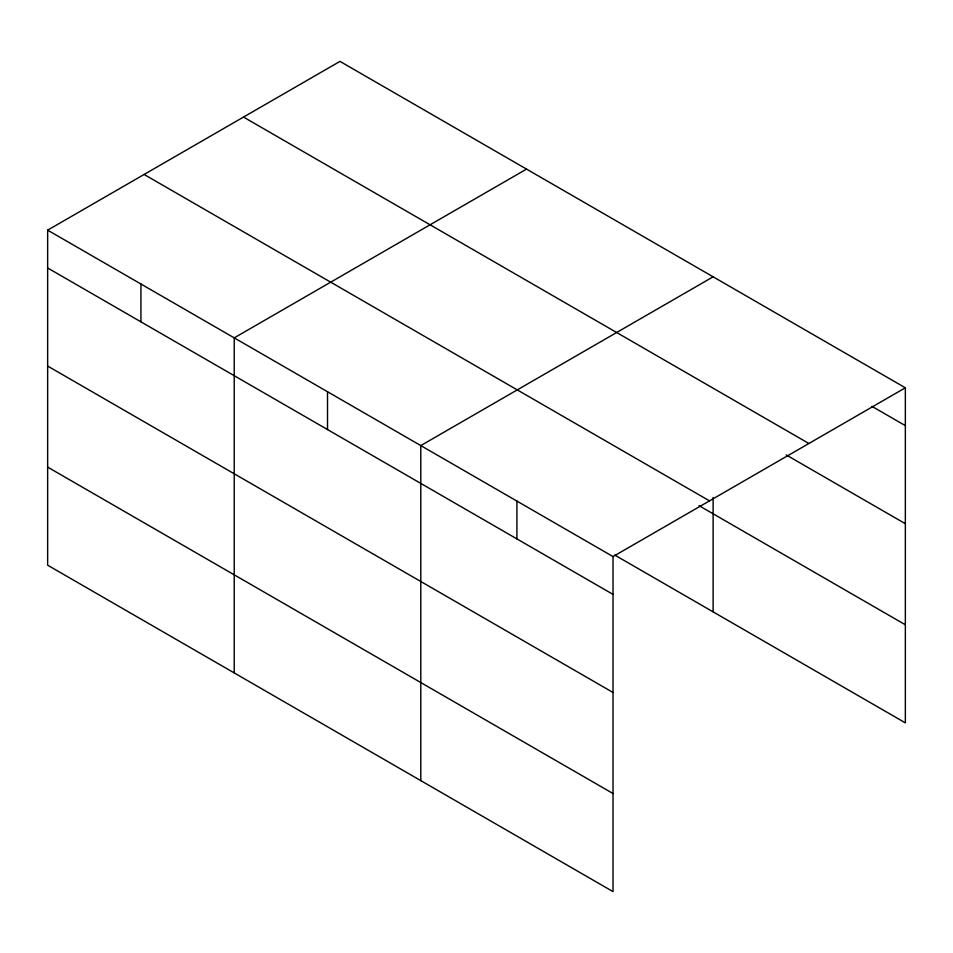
<?xml version="1.0" encoding="UTF-8"?>
<svg xmlns="http://www.w3.org/2000/svg" width="953" height="953" viewBox="0 0 953 953"><rect width="100%" height="100%" fill="white"/><g stroke="black" fill="none" stroke-linecap="round" stroke-linejoin="round"><path stroke-width="1.43" d="M47.65 230.149L613.029 556.576L613.029 891.615L47.65 565.2L47.65 230.149L339.971 61.385L905.35 387.8L905.35 722.85L614.721 555.051M526.544 169.098L234.224 337.874L234.224 672.913M713.118 276.823L420.797 445.587L420.797 780.638M613.029 556.576L905.35 387.8M872.031 406.395L905.35 425.634M243.503 117.076L808.883 443.49M786.165 454.903L905.35 523.709M144.117 174.459L709.497 500.873M699.061 505.674L905.35 624.763M47.65 267.984L613.029 594.398M47.65 366.059L613.029 692.486M47.65 467.113L613.029 793.539M713.118 497.442L713.118 611.862M516.919 501.075L516.919 538.91M327.51 391.731L327.51 429.565M140.937 284.006L140.937 321.84"/></g></svg>
